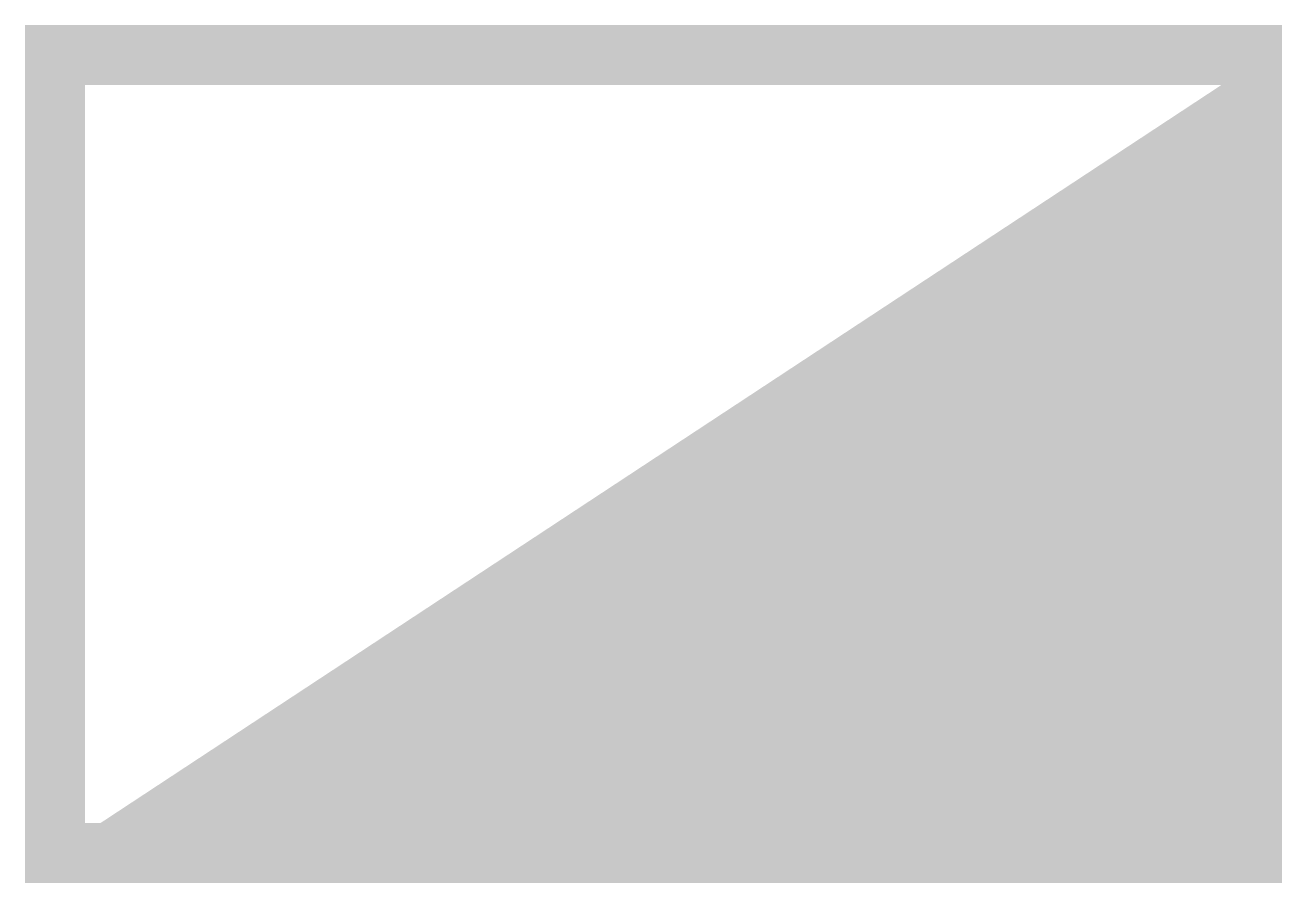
# Model space of a CAD drawing. Extents: x 0 to 6.3, y -0.01 to 4.29.
import ezdxf

# ---------------------------------------------------------------- set-up
doc = ezdxf.new("R2010")
doc.units = 0
doc.layers.get('0').update_dxf_attribs({"linetype": 'CONTINUOUS'})

msp = doc.modelspace()

# ---------------------------------------------------------------- linework, layer by layer
at = {"const_width": 0.3}
msp.add_lwpolyline([(0.1504, 0.1446), (6.1504, 0.1446), (6.1504, 4.1446), (0.1504, 4.1446)], close=True, dxfattribs=at)
msp.add_solid([(0.3323, 0.2644), (6.2253, 4.1446), (6.1504, 0.1446)])

doc.saveas('drawing.dxf')
